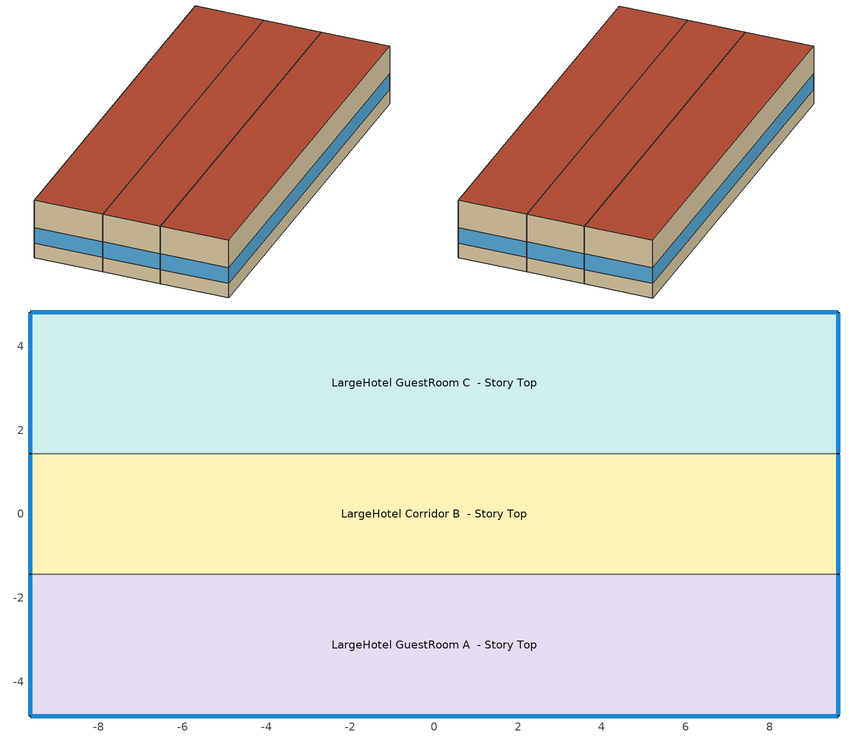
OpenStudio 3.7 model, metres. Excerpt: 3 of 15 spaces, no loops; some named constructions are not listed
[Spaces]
LargeHotel GuestRoom A  - Story Top
 floor adiabatic (LargeHotel Interior Floor): -9.64,-4.82 -9.64,-1.43 9.64,-1.43 9.64,-4.82 z27.43
 wall outside: -9.64,-1.43 -9.64,-4.82 9.64,-4.82 9.64,-1.43 z27.43:30.48
 wall to LargeHotel Corridor B  - Story Top: 9.64,-1.43 -9.64,-1.43 z27.43:30.48
 window: -9.61,-4.82 9.61,-4.82 z28.19:29.02; 9.64,-4.79 9.64,-1.46 / -9.64,-1.46 -9.64,-4.79 z28.19:29.03
 roof outside: 9.64,-4.82 9.64,-1.43 -9.64,-1.43 -9.64,-4.82 z30.48
LargeHotel Corridor B  - Story Top
 floor adiabatic (LargeHotel Interior Floor): -9.64,-1.43 -9.64,1.43 9.64,1.43 9.64,-1.43 z27.43
 wall outside: -9.64,1.43 -9.64,-1.43 / 9.64,-1.43 9.64,1.43 z27.43:30.48
 wall to LargeHotel GuestRoom C  - Story Top: 9.64,1.43 -9.64,1.43 z27.43:30.48
 window: -9.64,1.41 -9.64,-1.41 / 9.64,-1.41 9.64,1.41 z28.19:29.03
 roof outside: 9.64,-1.43 9.64,1.43 -9.64,1.43 -9.64,-1.43 z30.48
LargeHotel GuestRoom C  - Story Top
 floor adiabatic (LargeHotel Interior Floor): -9.64,1.43 -9.64,4.82 9.64,4.82 9.64,1.43 z27.43
 wall outside: 9.64,1.43 9.64,4.82 -9.64,4.82 -9.64,1.43 z27.43:30.48
 window: -9.64,4.79 -9.64,1.46 / 9.64,1.46 9.64,4.79 z28.19:29.03; 9.61,4.82 -9.61,4.82 z28.19:29.02
 roof outside: 9.64,1.43 9.64,4.82 -9.64,4.82 -9.64,1.43 z30.48
[Schedule:Ruleset]
Name | Default Day Schedule | Summer Design Day Schedule | Winter Design Day Schedule
HotelLarge BLDG_LIGHT_CORRIDOR_SCH_2010 | HotelLarge BLDG_LIGHT_CORRIDOR_SCH_2010 Default | HotelLarge BLDG_LIGHT_CORRIDOR_SCH_2010 Summer Design Day | HotelLarge BLDG_LIGHT_CORRIDOR_SCH_2010 Winter Design Day
HotelLarge GuestRoom_Occ_Sch | HotelLarge GuestRoom_Occ_Sch Default | HotelLarge GuestRoom_Occ_Sch Summer Design Day | HotelLarge GuestRoom_Occ_Sch Winter Design Day
HotelLarge BLDG_LIGHT_GUESTROOM_SCH_2010 | HotelLarge BLDG_LIGHT_GUESTROOM_SCH_2010 Default | HotelLarge BLDG_LIGHT_GUESTROOM_SCH_2010 Summer Design Day | HotelLarge BLDG_LIGHT_GUESTROOM_SCH_2010 Winter Design Day
HotelLarge GuestRoom_Eqp_Sch_Base | HotelLarge GuestRoom_Eqp_Sch_Base Default | HotelLarge GuestRoom_Eqp_Sch_Base Summer Design Day | HotelLarge GuestRoom_Eqp_Sch_Base Winter Design Day
HotelLarge Kitchen_Gas_Equip_SCH | HotelLarge Kitchen_Gas_Equip_SCH Default | HotelLarge Kitchen_Gas_Equip_SCH Summer Design Day | HotelLarge Kitchen_Gas_Equip_SCH Winter Design Day
[Schedule:Day]
Clothing Schedule Summer Clothes: 24, 0, 0.5
HotelLarge BLDG_OCC_SCH Sat Day: 6, 0, 0.9, 7, 0, 0.7, 9, 0, 0.5, 17, 0, 0.3, 18, 0, 0.5, 21, 0, 0.6, 24, 0, 0.7
HotelLarge BLDG_OCC_SCH Wkdy Day: 6, 0, 0.9, 7, 0, 0.7, 9, 0, 0.4, 15, 0, 0.2, 16, 0, 0.3, 19, 0, 0.5, 21, 0, 0.7, 22, 0, 0.8, 24, 0, 0.9
HotelLarge BLDG_LIGHT_SCH_2010 Sat Day; HotelLarge BLDG_LIGHT_SCH_2013 Sat Day: 2, 0, 0.2, 6, 0, 0.1, 8, 0, 0.3, 10, 0, 0.4, 11, 0, 0.3, 18, 0, 0.25, 19, 0, 0.6, 22, 0, 0.7, 23, 0, 0.6, 24, 0, 0.3
HotelLarge BLDG_LIGHT_SCH_2010 Wkdy Day; HotelLarge BLDG_LIGHT_SCH_2013 Wkdy Day: 1, 0, 0.2, 2, 0, 0.15, 5, 0, 0.1, 6, 0, 0.2, 7, 0, 0.4, 8, 0, 0.5, 10, 0, 0.4, 18, 0, 0.25, 19, 0, 0.6, 20, 0, 0.8, 21, 0, 0.9, 22, 0, 0.8, 23, 0, 0.6, 24, 0, 0.3
HotelLarge Kitchen_Elec_Equip_SCH Default|Sun|Wkdy Day: 6, 0, 0.1, 7, 0, 0.25, 24, 0, 0.3
HotelLarge BLDG_EQUIP_SCH Sat Day; HotelLarge BASEMENT_EQUIP_SCH Sat Day: 2, 0, 0.3, 6, 0, 0.2, 8, 0, 0.4, 10, 0, 0.5, 11, 0, 0.4, 18, 0, 0.35, 19, 0, 0.7, 22, 0, 0.8, 23, 0, 0.7, 24, 0, 0.4
HotelLarge BLDG_EQUIP_SCH Wkdy Day; HotelLarge BASEMENT_EQUIP_SCH Wkdy Day: 1, 0, 0.3, 2, 0, 0.25, 5, 0, 0.2, 6, 0, 0.3, 7, 0, 0.5, 8, 0, 0.6, 10, 0, 0.5, 18, 0, 0.35, 19, 0, 0.7, 20, 0, 0.9, 21, 0, 0.95, 22, 0, 0.9, 23, 0, 0.7, 24, 0, 0.4
HotelLarge BLDG_LIGHT_CORRIDOR_SCH_2010 Default: 2, 0, 0.25029, 6, 0, 0.16686, 7, 0, 0.25029, 9, 0, 0.33372, 13, 0, 0.25029, 18, 0, 0.16686, 19, 0, 0.41715, 20, 0, 0.58401, 21, 0, 0.66744, 22, 0, 0.50058, 23, 0, 0.41715, 24, 0, 0.25029
HotelLarge BLDG_LIGHT_CORRIDOR_SCH_2010 Sat Day: 2, 0, 0.16686, 6, 0, 0.08343, 8, 0, 0.25029, 10, 0, 0.33372, 11, 0, 0.25029, 18, 0, 0.208575, 19, 0, 0.50058, 22, 0, 0.58401, 23, 0, 0.50058, 24, 0, 0.25029
HotelLarge BLDG_LIGHT_CORRIDOR_SCH_2010 Summer Design Day; HotelLarge GuestRoom_Occ_Sch Summer Design Day; HotelLarge BLDG_LIGHT_GUESTROOM_SCH_2010 Summer Design Day; HotelLarge GuestRoom_Eqp_Sch_Base Summer Design Day: 24, 0, 1
HotelLarge BLDG_LIGHT_CORRIDOR_SCH_2010 Wkdy Day: 1, 0, 0.16686, 2, 0, 0.125145, 5, 0, 0.08343, 6, 0, 0.16686, 7, 0, 0.33372, 8, 0, 0.41715, 10, 0, 0.33372, 18, 0, 0.208575, 19, 0, 0.50058, 20, 0, 0.66744, 21, 0, 0.75087, 22, 0, 0.66744, 23, 0, 0.50058, 24, 0, 0.25029
HotelLarge BLDG_LIGHT_CORRIDOR_SCH_2010 Winter Design Day; HotelLarge GuestRoom_Occ_Sch Winter Design Day; HotelLarge BLDG_LIGHT_GUESTROOM_SCH_2010 Winter Design Day; HotelLarge GuestRoom_Eqp_Sch_Base Winter Design Day; HotelLarge Kitchen_Gas_Equip_SCH Winter Design Day: 24, 0, 0
HotelLarge GuestRoom_Occ_Sch Default: 6, 0, 1, 7, 0, 0.77, 9, 0, 0.53, 17, 0, 0.3, 18, 0, 0.53, 19, 0, 0.54, 21, 0, 0.65, 24, 0, 0.77
HotelLarge GuestRoom_Occ_Sch Wkdy Day: 6, 0, 1, 7, 0, 0.77, 9, 0, 0.43, 15, 0, 0.2, 16, 0, 0.31, 19, 0, 0.54, 21, 0, 0.77, 22, 0, 0.89, 24, 0, 1
HotelLarge BLDG_LIGHT_GUESTROOM_SCH_2010 Default: 2, 0, 0.2197, 6, 0, 0.0945, 8, 0, 0.3852, 9, 0, 0.5259, 10, 0, 0.444267, 11, 0, 0.302158, 17, 0, 0.2432, 18, 0, 0.253275, 19, 0, 0.7973, 22, 0, 0.938, 23, 0, 0.7973, 24, 0, 0.3852
HotelLarge BLDG_LIGHT_GUESTROOM_SCH_2010 Wkdy Day: 1, 0, 0.1859, 2, 0, 0.1452, 5, 0, 0.0945, 6, 0, 0.1859, 7, 0, 0.4121, 8, 0, 0.5259, 10, 0, 0.4121, 16, 0, 0.2087, 17, 0, 0.21304, 18, 0, 0.2149, 19, 0, 0.6297, 20, 0, 0.8342, 21, 0, 0.938, 22, 0, 0.8342, 23, 0, 0.6297, 24, 0, 0.3083
HotelLarge GuestRoom_Eqp_Sch_Base Default: 6, 0, 0.2, 7, 0, 0.3, 8, 0, 0.62, 9, 0, 0.9, 10, 0, 0.62, 17, 0, 0.29, 18, 0, 0.43, 19, 0, 0.51, 20, 0, 0.49, 21, 0, 0.66, 22, 0, 0.7, 23, 0, 0.35, 24, 0, 0.2
HotelLarge GuestRoom_Eqp_Sch_Base Wkdy Day: 6, 0, 0.2, 7, 0, 0.62, 8, 0, 0.9, 10, 0, 0.43, 17, 0, 0.26, 19, 0, 0.51, 20, 0, 0.49, 21, 0, 0.66, 22, 0, 0.7, 23, 0, 0.35, 24, 0, 0.2
HotelLarge Kitchen_Gas_Equip_SCH Default; HotelLarge Kitchen_Gas_Equip_SCH Default|Sat|Wkdy Day: 5, 0, 0.02, 6, 0, 0.05, 7, 0, 0.1, 8, 0, 0.15, 9, 0, 0.2, 10, 0, 0.15, 13, 0, 0.25, 14, 0, 0.2, 15, 0, 0.15, 16, 0, 0.2, 19, 0, 0.3, 21, 0, 0.2, 22, 0, 0.15, 23, 0, 0.1, 24, 0, 0.05
HotelLarge Kitchen_Gas_Equip_SCH Summer Design Day: 24, 0, 0.25
HotelLarge BLDG_LIGHT_STORAGE_SCH_2010 Sat Day: 2, 0, 0.1171, 6, 0, 0.05855, 8, 0, 0.17565, 10, 0, 0.2342, 11, 0, 0.17565, 18, 0, 0.146375, 19, 0, 0.3513, 22, 0, 0.40985, 23, 0, 0.3513, 24, 0, 0.17565
HotelLarge BLDG_LIGHT_STORAGE_SCH_2010 Wkdy Day: 1, 0, 0.1171, 2, 0, 0.087825, 5, 0, 0.05855, 6, 0, 0.1171, 7, 0, 0.2342, 8, 0, 0.29275, 10, 0, 0.2342, 18, 0, 0.146375, 19, 0, 0.3513, 20, 0, 0.4684, 21, 0, 0.52695, 22, 0, 0.4684, 23, 0, 0.3513, 24, 0, 0.17565
15 space(s) Occ Sch Sunday 1: 5, 0, 0, 6, 0, 0.00119294, 7, 0, 0.00124717, 8, 0, 0.00981468, 9, 0, 0.00119294, 10, 0, 0, 11, 0, 0.00981468, 12, 0, 0, 13, 0, 0.00488023, 15, 0, 0, 16, 0, 0.00488023, 17, 0, 0.00607317, 18, 0, 5.42247e-05, 19, 0, 0.0104111, 20, 0, 0, 21, 0, 0.0104111, 24, 0, 0
15 space(s) Occ Sch Saturday 1: 5, 0, 0, 6, 0, 0.0110076, 7, 0, 0.0110618, 8, 0, 0, 9, 0, 0.0110076, 16, 0, 0, 17, 0, 0.0110076, 18, 0, 0.00493445, 19, 0, 0.000596472, 20, 0, 0, 21, 0, 0.00553092, 24, 0, 0
15 space(s) Occ Sch Sunday 2; 15 space(s) Occ Sch Sunday 3: 5, 0, 0, 6, 0, 1, 7, 0, 1, 8, 0, 1, 9, 0, 1, 10, 0, 0, 11, 0, 1, 12, 0, 0, 13, 0, 1, 15, 0, 0, 16, 0, 1, 17, 0, 1, 18, 0, 1, 19, 0, 1, 20, 0, 0, 21, 0, 1, 24, 0, 0
15 space(s) Occ Sch Saturday 2; 15 space(s) Occ Sch Saturday 3: 5, 0, 0, 6, 0, 1, 7, 0, 1, 8, 0, 0, 9, 0, 1, 16, 0, 0, 17, 0, 1, 18, 0, 1, 19, 0, 1, 20, 0, 0, 21, 0, 1, 24, 0, 0
[Schedule:Rule] Date Specification Type=DateRange; Start Month=1; Start Day=1; End Month=12; End Day=31
Name | Schedule Ruleset | Rule Order | Day Schedule | Apply Saturday | Apply Monday | Apply Tuesday | Apply Wednesday | Apply Thursday | Apply Friday
Schedule Rule 11 | HotelLarge BLDG_LIGHT_CORRIDOR_SCH_2010 | 1 | HotelLarge BLDG_LIGHT_CORRIDOR_SCH_2010 Sat Day | Yes
Schedule Rule 12 | HotelLarge BLDG_LIGHT_CORRIDOR_SCH_2010 | 0 | HotelLarge BLDG_LIGHT_CORRIDOR_SCH_2010 Wkdy Day |  | Yes | Yes | Yes | Yes | Yes
Schedule Rule 13 | HotelLarge GuestRoom_Occ_Sch | 0 | HotelLarge GuestRoom_Occ_Sch Wkdy Day |  | Yes | Yes | Yes | Yes | Yes
Schedule Rule 14 | HotelLarge BLDG_LIGHT_GUESTROOM_SCH_2010 | 0 | HotelLarge BLDG_LIGHT_GUESTROOM_SCH_2010 Wkdy Day |  | Yes | Yes | Yes | Yes | Yes
Schedule Rule 15 | HotelLarge GuestRoom_Eqp_Sch_Base | 0 | HotelLarge GuestRoom_Eqp_Sch_Base Wkdy Day |  | Yes | Yes | Yes | Yes | Yes
Schedule Rule 16 | HotelLarge Kitchen_Gas_Equip_SCH | 0 | HotelLarge Kitchen_Gas_Equip_SCH Default|Sat|Wkdy Day | Yes | Yes | Yes | Yes | Yes | Yes
[Curve:Bicubic] Minimum Value of y=10; Maximum Value of y=48.9
Name | Coefficient1 Constant | Coefficient2 x | Coefficient3 x**2 | Coefficient4 y | Coefficient5 y**2 | Coefficient6 x*y | Coefficient7 x**3 | Coefficient8 y**3 | Coefficient9 x**2*y | Coefficient10 x*y**2 | Minimum Value of x | Maximum Value of x
MT_compressor_power_smallandold | 483.6 | -53.2 | -1.384 | 56.19 | 0.003688 | 1.439 | -0.008268 | -0.00281 | 0.007222 | 0.006025 | -17.8 | 4.4
MT_compressor_capacity_smallandold | 15000 | 541.8 | 7.285 | -118 | -0.3645 | -3.05 | 0.0344 | 0.00225 | -0.03927 | -0.007307 | -17.8 | 4.4
LT_compressor_power_smallandold | 4018 | 95 | 1.507 | 5.705 | 1.247 | -1.381 | 0.01277 | -0.007518 | -0.02424 | 0.02917 | -40 | -17.8
LT_compressor_capacity_smallandold | 23500 | 816.7 | 10.7 | -28.24 | 0.1131 | -0.4553 | 0.05604 | -0.00412 | -0.006728 | 0.006782 | -40 | -17.8
[Curve:Linear] Coefficient1 Constant=0; Coefficient2 x=22000; Minimum Value of x=-50; Maximum Value of x=50
Condenser Heat Rejection Function of Temperature; Condenser Heat Rejection Function of Temperature 1
